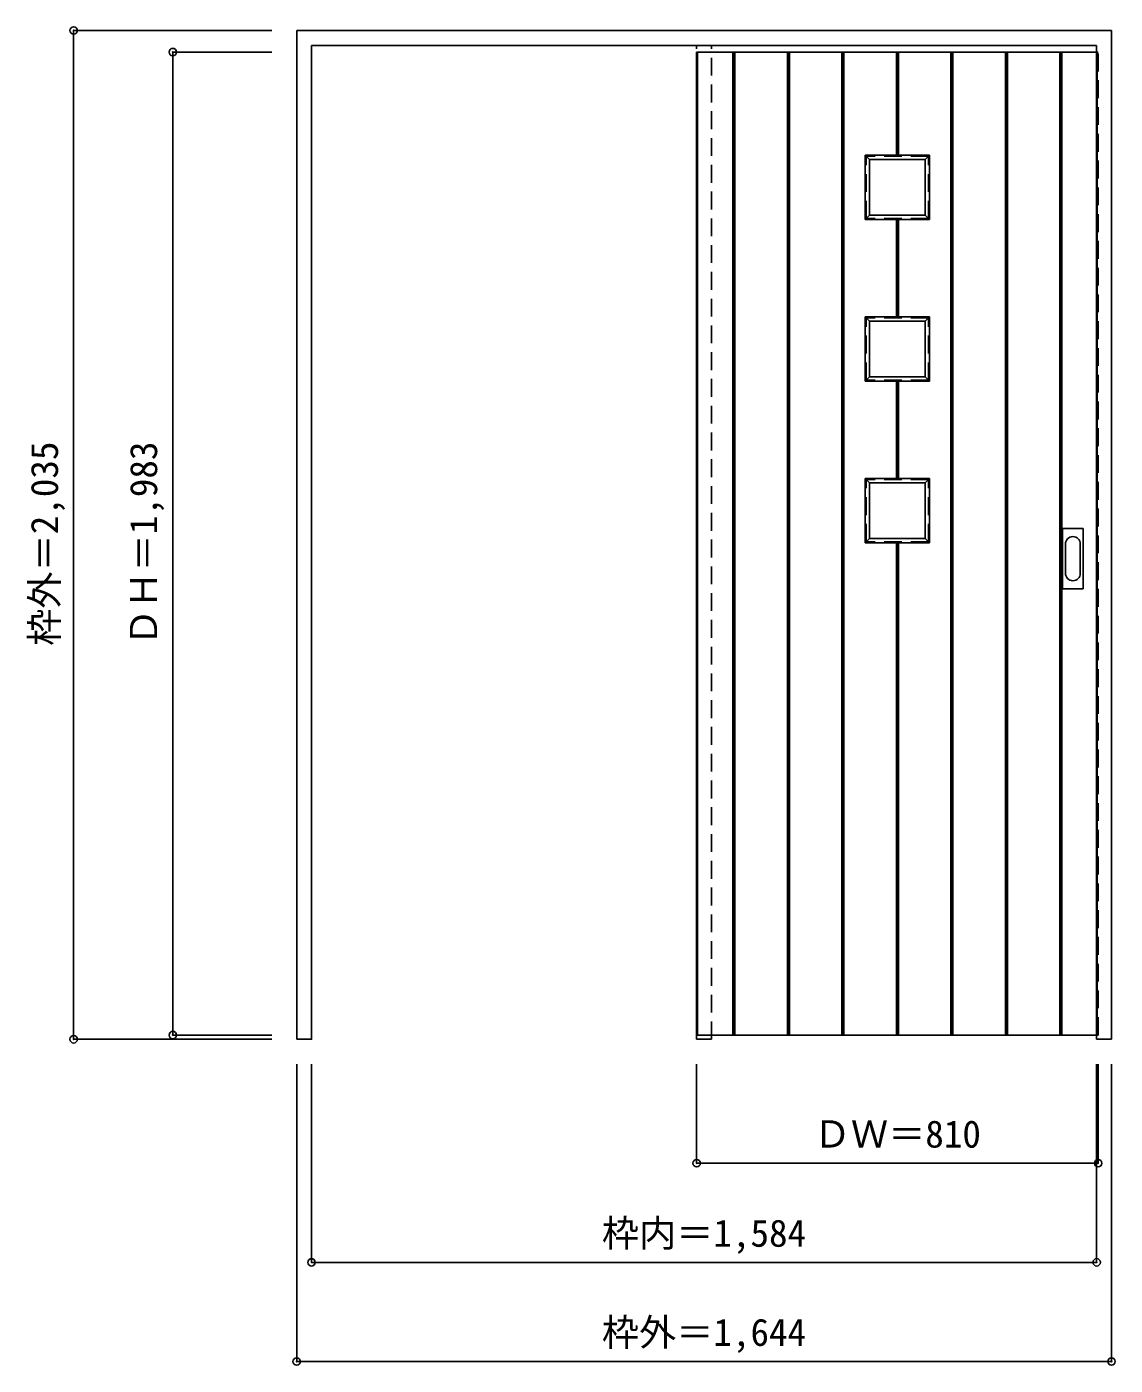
# Model space of a CAD drawing. Units: millimetres, scale not verified. Extents: x -1596 to 600, y -1638 to 1062.
import ezdxf
from ezdxf.enums import TextEntityAlignment as Align

# ---------------------------------------------------------------- set-up
doc = ezdxf.new("R2010")
doc.units = ezdxf.units.MM
doc.header["$LTSCALE"] = 30
doc.header["$PDMODE"] = 32
doc.header["$PDSIZE"] = 15
doc.linetypes.add('DASHED1', pattern=[1.8, 1.2, -0.6])
doc.layers.add('0-0', color=3, linetype='Continuous')
doc.layers.add('0-1_寸法', color=7, linetype='Continuous')
doc.styles.add('ＭＳ ゴシック', font='')
doc.styles.get('ＭＳ ゴシック').set_extended_font_data('MS Gothic')

msp = doc.modelspace()

# ---------------------------------------------------------------- linework, layer by layer
at = {"layer": '0-0'}
for p, q in [((-1051.31, -980.81), (-1051.31, 1054.19)), ((-1051.31, 1054.19), (592.69, 1054.19)), ((592.69, -980.81), (592.69, 1054.19)), ((-1021.31, 1024.19), (562.69, 1024.19)), ((-244.31, 1010.69), (-244.31, -972.31)), ((562.69, 1010.69), (-244.31, 1010.69)), ((-242.31, -972.31), (-242.31, 1010.69)), ((-171.31, -972.31), (-171.31, 1010.69)), ((-167.31, -972.31), (-167.31, 1010.69)), ((-61.31, -972.31), (-61.31, 1010.69)), ((-57.31, -972.31), (-57.31, 1010.69)), ((48.69, -972.31), (48.69, 1010.69)), ((52.69, -972.31), (52.69, 1010.69)), ((158.69, 802.69), (158.69, 1010.69)), ((162.69, 802.69), (162.69, 1010.69)), ((268.69, -972.31), (268.69, 1010.69)), ((272.69, -972.31), (272.69, 1010.69)), ((378.69, -972.31), (378.69, 1010.69)), ((382.69, -972.31), (382.69, 1010.69)), ((488.69, -972.31), (488.69, 1010.69)), ((492.69, -972.31), (492.69, 1010.69)), ((562.69, -980.81), (562.69, 1024.19)), ((563.69, -972.31), (563.69, 1010.69)), ((225.69, 802.69), (95.69, 802.69)), ((95.69, 672.69), (95.69, 802.69)), ((95.69, 802.69), (104.69, 793.69)), ((216.69, 793.69), (104.69, 793.69)), ((104.69, 681.69), (104.69, 793.69)), ((216.69, 793.69), (225.69, 802.69)), ((216.69, 681.69), (216.69, 793.69)), ((225.69, 672.69), (225.69, 802.69)), ((216.69, 681.69), (225.69, 672.69)), ((225.69, 672.69), (95.69, 672.69)), ((158.69, 476.69), (158.69, 672.69)), ((162.69, 476.69), (162.69, 672.69)), ((225.69, 476.69), (95.69, 476.69)), ((95.69, 346.69), (95.69, 476.69)), ((95.69, 476.69), (104.69, 467.69)), ((216.69, 467.69), (104.69, 467.69)), ((104.69, 355.69), (104.69, 467.69)), ((216.69, 467.69), (225.69, 476.69)), ((216.69, 355.69), (216.69, 467.69)), ((225.69, 346.69), (225.69, 476.69)), ((216.69, 355.69), (225.69, 346.69)), ((225.69, 346.69), (95.69, 346.69)), ((158.69, 150.69), (158.69, 346.69)), ((162.69, 150.69), (162.69, 346.69)), ((225.69, 150.69), (95.69, 150.69)), ((95.69, 20.69), (95.69, 150.69)), ((95.69, 150.69), (104.69, 141.69)), ((216.69, 141.69), (104.69, 141.69)), ((104.69, 29.69), (104.69, 141.69)), ((216.69, 141.69), (225.69, 150.69)), ((216.69, 29.69), (216.69, 141.69)), ((225.69, 20.69), (225.69, 150.69)), ((216.69, 29.69), (225.69, 20.69)), ((493.69, -70.81), (493.69, 48.19)), ((495.19, 49.69), (534.19, 49.69)), ((535.69, -70.81), (535.69, 48.19)), ((225.69, 20.69), (95.69, 20.69)), ((158.69, -972.31), (158.69, 20.69)), ((162.69, -972.31), (162.69, 20.69)), ((534.19, -72.31), (495.19, -72.31)), ((562.69, -972.31), (-244.31, -972.31)), ((562.69, -980.81), (592.69, -980.81))]:
    msp.add_line(p, q, dxfattribs=at)
at = {"layer": '0-0', "color": 4, "linetype": 'DASHED1'}
for p, q in [((-244.31, -980.81), (-244.31, 1024.19)), ((-244.31, 1010.69), (-244.31, 1006.69)), ((-214.31, -980.81), (-214.31, 1024.19)), ((562.69, 1010.69), (565.69, 1010.69)), ((-244.31, -980.81), (-214.31, -980.81))]:
    msp.add_line(p, q, dxfattribs=at)
at = {"layer": '0-0', "color": 7}
for p, q in [((-169.31, -972.31), (-169.31, 1010.69)), ((-59.31, -972.31), (-59.31, 1010.69)), ((50.69, -972.31), (50.69, 1010.69)), ((160.69, 802.69), (160.69, 1010.69)), ((270.69, -972.31), (270.69, 1010.69)), ((380.69, -972.31), (380.69, 1010.69)), ((490.69, -972.31), (490.69, 1010.69)), ((160.69, 476.69), (160.69, 672.69)), ((160.69, 150.69), (160.69, 346.69)), ((160.69, -972.31), (160.69, 20.69)), ((499.69, -40.91), (499.69, 18.29)), ((529.69, 18.29), (529.69, -40.91))]:
    msp.add_line(p, q, dxfattribs=at)
at = {"layer": '0-0', "linetype": 'DASHED1'}
for p, q in [((223.69, 800.69), (97.69, 800.69)), ((223.69, 674.69), (223.69, 800.69)), ((223.69, 474.69), (97.69, 474.69)), ((223.69, 348.69), (223.69, 474.69)), ((223.69, 148.69), (97.69, 148.69)), ((223.69, 22.69), (223.69, 148.69))]:
    msp.add_line(p, q, dxfattribs=at)
at = {"layer": '0-0'}
for points in [[(-1051.31, -980.81), (-1021.31, -980.81), (-1021.31, 1024.19)], [(216.69, 681.69), (104.69, 681.69), (95.69, 672.69)], [(216.69, 355.69), (104.69, 355.69), (95.69, 346.69)], [(216.69, 29.69), (104.69, 29.69), (95.69, 20.69)]]:
    msp.add_lwpolyline(points, dxfattribs=at)
at = {"layer": '0-0', "color": 4, "linetype": 'DASHED1'}
msp.add_lwpolyline([(562.69, -972.31), (565.69, -972.31), (565.69, 1010.69)], dxfattribs=at)
at = {"layer": '0-0', "linetype": 'DASHED1'}
for points in [[(223.69, 674.69), (97.69, 674.69), (97.69, 800.69)], [(223.69, 348.69), (97.69, 348.69), (97.69, 474.69)], [(223.69, 22.69), (97.69, 22.69), (97.69, 148.69)]]:
    msp.add_lwpolyline(points, dxfattribs=at)
at = {"layer": '0-0'}
for centre, start, end in [((495.19, 48.19), 90, 180), ((534.19, 48.19), 0, 90), ((495.19, -70.81), 180, 270), ((534.19, -70.81), 270, 0)]:
    msp.add_arc(centre, 1.5, start, end, dxfattribs=at)
at = {"layer": '0-0', "color": 7}
for centre, start, end in [((514.69, 18.29), 0, 180), ((514.69, -40.91), 180, 0)]:
    msp.add_arc(centre, 15, start, end, dxfattribs=at)
at = {"layer": '0-1_寸法', "color": 4}
for p, q in [((-1501.31, 1054.19), (-1501.31, -980.81)), ((-1501.31, 1054.19), (-1101.31, 1054.19)), ((-1301.31, 1010.69), (-1301.31, -972.31)), ((-1301.31, 1010.69), (-1101.31, 1010.69)), ((-1501.31, -980.81), (-1101.31, -980.81)), ((-1301.31, -972.31), (-1101.31, -972.31)), ((-244.31, -1230.81), (-244.31, -1030.81)), ((562.69, -1430.81), (562.69, -1030.81)), ((565.69, -1230.81), (565.69, -1030.81)), ((592.69, -1630.81), (592.69, -1030.81)), ((565.69, -1230.81), (-244.31, -1230.81))]:
    msp.add_line(p, q, dxfattribs=at)
for points in [[(592.69, -1630.81), (-1051.31, -1630.81), (-1051.31, -1030.81)], [(562.69, -1430.81), (-1021.31, -1430.81), (-1021.31, -1030.81)]]:
    msp.add_lwpolyline(points, dxfattribs=at)
at = {"layer": '0-1_寸法'}
for p in [(-1501.31, 1054.19), (-1301.31, 1010.69), (-1301.31, -972.31), (-1501.31, -980.81), (-244.31, -1230.81), (565.69, -1230.81), (-1021.31, -1430.81), (562.69, -1430.81), (-1051.31, -1630.81), (592.69, -1630.81)]:
    msp.add_point(p, dxfattribs=at)

# ---------------------------------------------------------------- texts
at = {"layer": '0-1_寸法', "style": 'ＭＳ ゴシック'}
for s, p in [('枠外＝2,035', (-1516.31, -187.06)), ('ＤＨ＝1,983', (-1316.31, -187.06))]:
    msp.add_text(s, height=54.99, rotation=90, dxfattribs=at).set_placement(p, align=Align.BOTTOM_LEFT)
for s, p in [('ＤＷ＝810', (-8.06, -1215.81)), ('枠内＝1,584', (-435.56, -1415.81)), ('枠外＝1,644', (-435.56, -1615.81))]:
    msp.add_text(s, height=54.99, dxfattribs=at).set_placement(p, align=Align.BOTTOM_LEFT)

doc.saveas('drawing.dxf')
